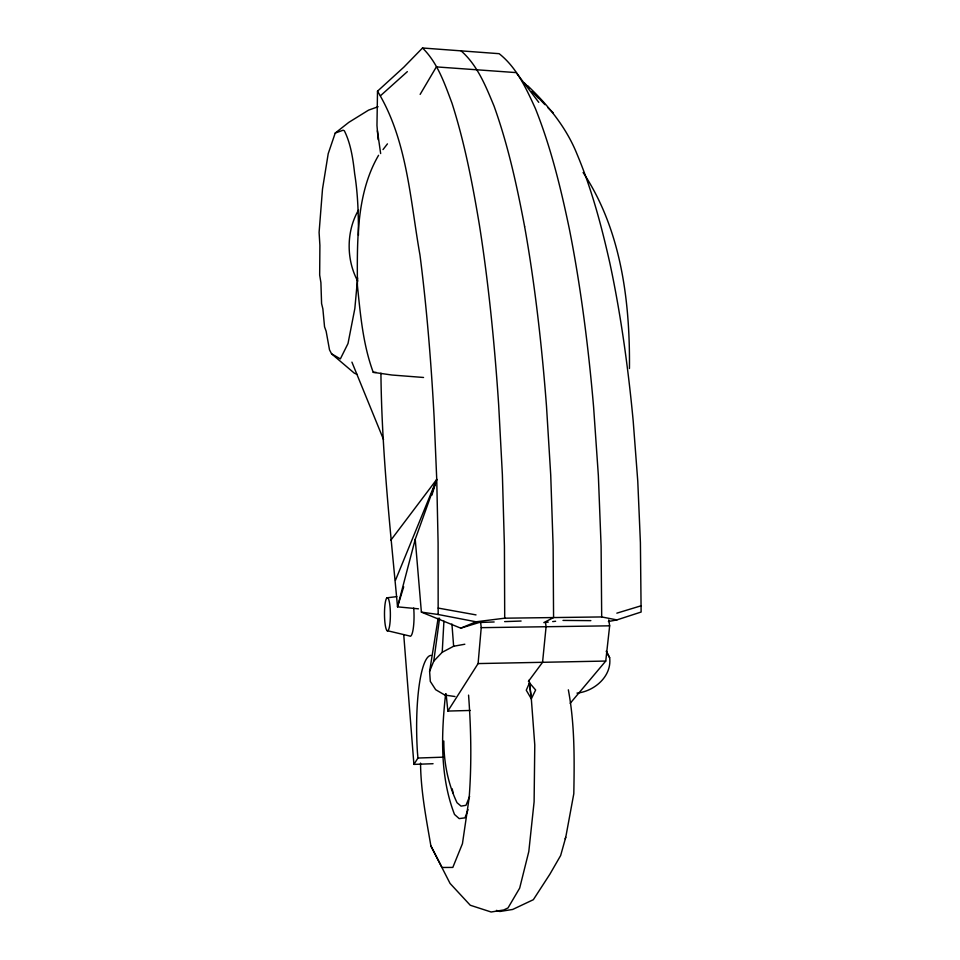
<?xml version="1.0" encoding="UTF-8"?>
<svg xmlns="http://www.w3.org/2000/svg" width="960" height="960" viewBox="0 0 960 960"><rect width="100%" height="100%" fill="white"/><g stroke="black" fill="none" stroke-linecap="round" stroke-linejoin="round"><path stroke-width="1.44" d="M358.428 235.26C358.512 214.74 357.912 193.932 354.66 173.736C353.028 159.228 350.892 143.868 344.364 130.8L343.164 130.2L335.22 133.068L328.212 153.66L322.512 189.012L319.092 232.416L319.896 245.34L319.668 275.04L320.904 282.576L321.588 303.588L322.872 308.892L324.54 326.808L326.136 331.236L329.508 349.848L331.572 353.82L354.264 373.116L356.976 374.352M527.52 85.62C548.16 105.216 566.304 127.452 577.008 154.092C591.768 189.18 601.524 226.032 609.852 263.1A501.684 123.672 89.5 0 1 633.204 421.164L637.764 481.104L640.404 542.7L641.124 612.036L616.896 619.908L601.692 616.944L601.092 546.048L598.356 475.548L593.604 407.136A556.812 123.252 89.6 0 0 569.268 228.564C560.748 187.872 550.872 147.324 535.44 108.636C526.296 88.644 516.828 67.668 499.164 53.688L422.532 48L403.884 67.116L377.508 91.188L376.968 125.436L378.156 139.656M606.264 651.12L609.648 657.72C612.036 676.272 594.276 691.392 576.996 693.108M455.004 696.528L444.852 695.064L435.672 689.7L430.296 681.384L429.612 671.34L433.776 661.104L442.224 652.272L443.916 621.168M470.28 710.46L447.864 711.06L478.092 663.576L481.224 627.66L480.552 621.708M357.636 277.944L354.84 308.544L348.012 343.512L340.368 358.896L331.572 353.82M570.192 703.308L605.748 661.056L609.66 625.824L608.748 619.92M433.776 661.104L439.572 618.168M429.612 671.34L438.144 618.108M445.608 693.972C441.252 733.92 439.8 776.376 454.512 814.452L459.18 818.604L464.976 817.86L468.036 809.676M496.452 910.392L499.848 911.496L512.676 909.456L533.352 899.688L549.888 874.188L560.652 855.516L565.728 837.384L573.804 793.716C574.452 759.096 574.764 724.008 568.344 689.82M377.508 91.188C407.328 140.016 410.172 199.932 419.964 255A514.02 78.828 -90 0 1 434.136 417.6L436.74 479.4L415.236 539.304L397.536 606.852L418.488 608.832M403.704 586.8L397.536 606.852C390.288 529.104 381.684 451.368 380.928 373.176M431.892 495.156L436.74 479.4L390.768 540.288M469.62 796.44L465.984 805.32L461.04 806.112L457.032 802.716C447.864 783.432 443.832 762.324 443.82 741.012M395.484 580.248L436.74 479.4L438.096 542.952L438.168 614.496L476.04 621.792L504.708 618.192L601.692 616.944M565.116 838.8L565.728 837.384M529.08 680.148L529.488 682.872L526.26 690.228L531.324 698.832L534.78 744.972L534.108 801.816L528.804 851.544L519.672 888.132L508.008 907.944L503.7 909.972L491.136 912L470.268 905.244L450.048 883.404L430.884 845.916C426.204 818.496 420.792 791.04 420.54 763.104M358.56 210.012C346.2 231.084 346.128 259.692 357.732 281.112M420.144 94.38L436.356 66.9L516.18 72.6L538.764 102.348M433.056 763.716L413.916 764.388L417.96 758.028L417.432 752.244A80.904 16.32 88.6 0 1 431.136 655.404M528.396 681.42L542.556 662.304L546.084 626.736L545.496 622.308M378.576 155.28C356.064 193.86 357.18 242.124 357.408 285.528C360.456 314.892 362.952 344.4 373.236 372.336L391.944 375.024L423.54 377.472M383.016 149.58L387.444 143.868M380.484 95.736L407.352 71.64M335.22 133.068L348.804 122.364L368.58 110.124L378.096 106.74M442.224 652.272L453.636 646.248L464.832 644.232M415.236 539.304L421.38 612.12L460.764 628.164L476.04 621.792M460.764 628.164L479.196 622.5L494.16 621.972M616.836 613.164L641.064 605.808M608.388 621.528L616.896 619.908M387 597.804L396.828 596.628M548.256 622.092L543.84 622.596L553.572 617.556L553.116 546.132L550.728 475.104L546.492 406.2A559.98 111.912 89.7 0 0 524.592 226.428M552.684 621.588L555.624 621.252M504.636 621.612L521.1 621.036M417.96 758.028L443.28 757.164M478.092 663.576L605.748 661.056M481.224 627.66L609.66 625.824M562.992 620.412L590.856 620.64M373.236 372.336L376.224 372.408M421.38 612.12L438.168 614.496M438.168 608.076L476.016 614.892M387.036 630.624A16.584 2.94 89.7 0 0 390.156 608.424A16.584 2.94 89.7 0 0 385.104 603.744A16.584 2.94 89.7 0 0 387.036 630.624L409.572 635.976A20.652 3.948 89.6 0 0 413.244 628.62A20.652 3.948 89.6 0 0 413.712 608.04M547.992 107.796L553.128 112.764M461.076 50.856C477.552 65.304 485.736 86.16 493.98 105.888C508.032 144.996 516.9 185.664 524.592 226.428M524.412 82.932L529.536 88.356M532.62 91.608L544.92 104.64M532.008 91.416L538.164 97.92M529.488 682.872L535.632 690L531.324 698.832L529.488 682.872L531.324 698.832L531.12 696.66M422.532 48C437.724 62.964 444.624 83.628 451.968 103.116C464.604 142.62 472.452 183.408 479.28 224.256A563.196 100.308 89.9 0 1 498.684 405.24L502.38 474.66L504.42 546.216L504.708 618.192M583.104 172.512C621.192 229.824 630.072 301.104 629.448 368.52M606.48 651.744L609.648 657.72M430.884 845.916L442.008 867.48L452.82 867.42L462.444 843.672L469.14 797.94C471.744 763.764 471.096 729.288 468.564 695.124M351.924 362.136L383.544 439.56M452.184 788.832L453.168 793.068M377.412 130.788L380.652 153.564M447.864 711.06L446.4 696.792A80.904 16.32 88.6 0 0 445.956 693.66M403.728 634.632L413.916 764.388M451.932 624.048L453.636 646.248"/></g></svg>
